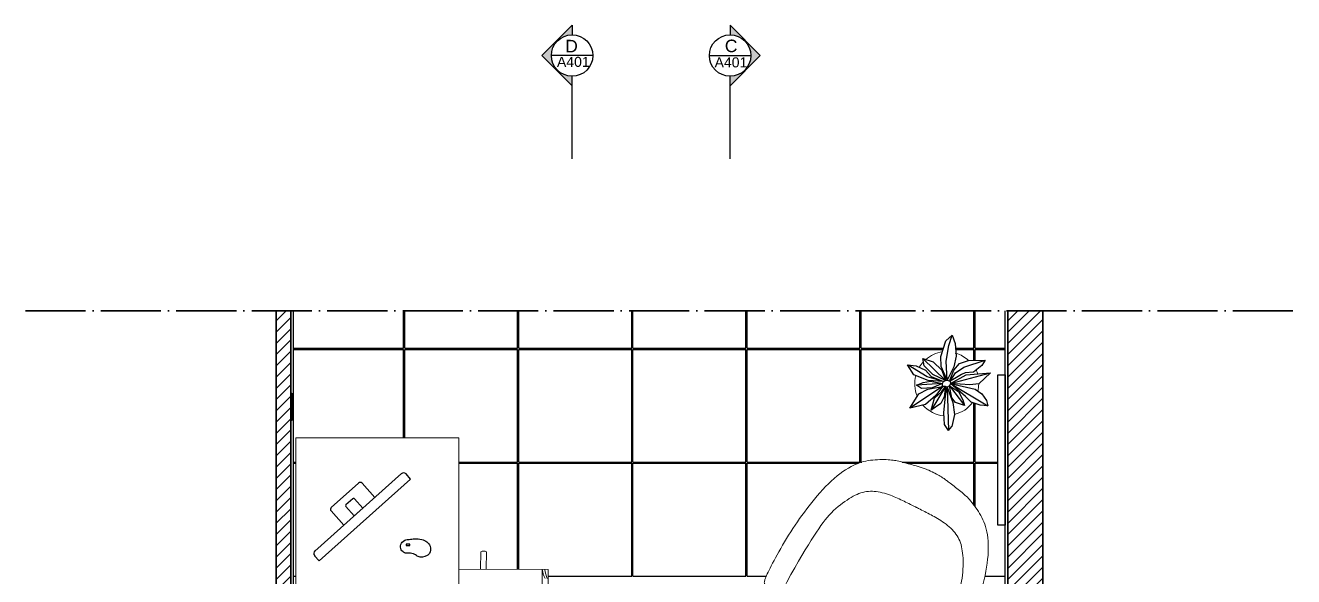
# Model space of a CAD drawing. Header units: millimetres. Extents: x 346 to 2580, y -1832 to 953.
# Drawn here: x 576 to 1082, y -1247 to -1027 of the extents above; entities that cross this region are included whole.
import ezdxf

# ---------------------------------------------------------------- set-up
doc = ezdxf.new("R2010")
doc.units = ezdxf.units.MM
doc.linetypes.add('ACAD_ISO04W100', pattern=[30, 24, -3, 0, -3])
for name, color, linetype, lineweight in [('A-DETL', 6, 'Continuous', 25), ('A-FURN', 253, 'Continuous', 18), ('A-FURN-', 253, 'Continuous', 0), ('A-SECT-PATT', 8, 'Continuous', 18), ('A-SECT-SYMB', 70, 'Continuous', 25), ('A-SECTION-LINE', 1, 'ACAD_ISO04W100', 30), ('A-WALL-FULL', 7, 'Continuous', 35)]:
    doc.layers.add(name, color=color, linetype=linetype, lineweight=lineweight)
for name, color, linetype in [('A-FLOOR', 142, 'Continuous'), ('A-FURN-1', 221, 'Continuous'), ('DETAILS', 2, 'Continuous'), ('G-ANNO-NPLT', 210, 'Continuous'), ('TREE', 84, 'Continuous')]:
    doc.layers.add(name, color=color, linetype=linetype)
doc.styles.add('ARIAL', font='arial.ttf')
pattern_1 = [(45, (101.3943, -1616.378), (-2.245064, 2.245064), [])]

# ---------------------------------------------------------------- blocks, each defined once
blk = doc.blocks.new('A$C0A122CAD')
at = {"layer": 'A-FURN', "color": 253}
for points in [[(-87.8, 66.83), (-88.46, 66.83), (-89.05, 66.82), (-89.58, 66.8), (-90.06, 66.77), (-90.48, 66.74), (-90.87, 66.71), (-91.23, 66.67), (-91.56, 66.63), (-91.87, 66.59), (-92.18, 66.55), (-92.49, 66.5), (-92.8, 66.45), (-93.13, 66.39), (-93.49, 66.32), (-93.87, 66.25), (-94.3, 66.16), (-94.77, 66.07), (-95.28, 65.97), (-95.82, 65.86), (-96.37, 65.75), (-96.93, 65.64), (-97.48, 65.52), (-98.02, 65.41), (-98.53, 65.3), (-99, 65.2), (-99.45, 65.1), (-99.87, 64.99), (-100.29, 64.88), (-100.72, 64.75), (-101.15, 64.61), (-101.61, 64.44), (-102.11, 64.25), (-102.64, 64.02), (-103.21, 63.77), (-103.81, 63.48), (-104.43, 63.18), (-105.06, 62.85), (-105.7, 62.5), (-106.34, 62.13), (-106.97, 61.74), (-107.59, 61.34), (-108.19, 60.92), (-108.79, 60.47), (-109.37, 59.99), (-109.95, 59.47), (-110.51, 58.9), (-111.08, 58.27), (-111.63, 57.58), (-112.19, 56.83), (-112.74, 56.01), (-113.28, 55.12), (-113.81, 54.18), (-114.33, 53.18), (-114.83, 52.13), (-115.3, 51.03), (-115.76, 49.88), (-116.18, 48.69), (-116.58, 47.46), (-116.95, 46.21), (-117.3, 44.93), (-117.63, 43.63), (-117.93, 42.33), (-118.22, 41.03), (-118.48, 39.74), (-118.73, 38.46), (-118.96, 37.19), (-119.18, 35.93), (-119.38, 34.68), (-119.56, 33.43), (-119.73, 32.18), (-119.88, 30.93), (-120.01, 29.67), (-120.14, 28.41), (-120.24, 27.15), (-120.34, 25.9), (-120.42, 24.67), (-120.49, 23.47), (-120.55, 22.3), (-120.6, 21.18), (-120.64, 20.11), (-120.67, 19.1), (-120.69, 18.15), (-120.71, 17.26), (-120.71, 16.44), (-120.71, 15.68), (-120.7, 14.99), (-120.69, 14.36), (-120.67, 13.8), (-120.64, 13.31), (-120.61, 12.88), (-120.57, 12.5), (-120.52, 12.18), (-120.45, 11.9), (-120.38, 11.67), (-120.3, 11.47), (-120.2, 11.3), (-120.09, 11.16), (-119.96, 11.05), (-119.81, 10.96), (-119.64, 10.88), (-119.46, 10.83), (-119.25, 10.79), (-119.01, 10.76), (-118.75, 10.74), (-118.46, 10.73), (-118.15, 10.74), (-117.82, 10.74), (-117.48, 10.76), (-117.14, 10.79), (-116.79, 10.82), (-116.44, 10.85), (-116.1, 10.9), (-115.77, 10.95), (-115.46, 11.01), (-115.17, 11.09), (-114.89, 11.19), (-114.63, 11.33), (-114.4, 11.49), (-114.19, 11.7), (-114, 11.96)], [(-88.17, 66.83), (-87.5, 66.83), (-86.91, 66.82), (-86.38, 66.8), (-85.91, 66.77), (-85.48, 66.74), (-85.1, 66.71), (-84.74, 66.67), (-84.41, 66.63), (-84.09, 66.59), (-83.79, 66.55), (-83.48, 66.5), (-83.17, 66.45), (-82.83, 66.39), (-82.48, 66.32), (-82.09, 66.25), (-81.66, 66.16), (-81.19, 66.07), (-80.68, 65.97), (-80.15, 65.86), (-79.59, 65.75), (-79.04, 65.64), (-78.48, 65.52), (-77.95, 65.41), (-77.44, 65.3), (-76.97, 65.2), (-76.52, 65.1), (-76.09, 64.99), (-75.67, 64.88), (-75.25, 64.75), (-74.81, 64.61), (-74.35, 64.44), (-73.86, 64.25), (-73.33, 64.02), (-72.76, 63.77), (-72.16, 63.48), (-71.54, 63.18), (-70.91, 62.85), (-70.27, 62.5), (-69.63, 62.13), (-69, 61.74), (-68.38, 61.34), (-67.77, 60.92), (-67.18, 60.47), (-66.6, 59.99), (-66.02, 59.47), (-65.45, 58.9), (-64.89, 58.27), (-64.33, 57.58), (-63.78, 56.83), (-63.23, 56.01), (-62.68, 55.12), (-62.15, 54.18), (-61.64, 53.18), (-61.14, 52.13), (-60.66, 51.03), (-60.21, 49.88), (-59.78, 48.69), (-59.39, 47.46), (-59.01, 46.21), (-58.66, 44.93), (-58.34, 43.63), (-58.03, 42.33), (-57.75, 41.03), (-57.48, 39.74), (-57.23, 38.46), (-57, 37.19), (-56.79, 35.93), (-56.59, 34.68), (-56.41, 33.43), (-56.24, 32.18), (-56.09, 30.93), (-55.95, 29.67), (-55.83, 28.41), (-55.72, 27.15), (-55.63, 25.9), (-55.55, 24.67), (-55.48, 23.47), (-55.42, 22.3), (-55.37, 21.18), (-55.33, 20.11), (-55.3, 19.1), (-55.27, 18.15), (-55.26, 17.26), (-55.25, 16.44), (-55.25, 15.68), (-55.26, 14.99), (-55.28, 14.36), (-55.3, 13.8), (-55.32, 13.31), (-55.36, 12.88), (-55.4, 12.5), (-55.45, 12.18), (-55.51, 11.9), (-55.58, 11.67), (-55.67, 11.47), (-55.77, 11.3), (-55.88, 11.16), (-56.01, 11.05), (-56.16, 10.96), (-56.32, 10.88), (-56.51, 10.83), (-56.72, 10.79), (-56.95, 10.76), (-57.22, 10.74), (-57.5, 10.73), (-57.81, 10.74), (-58.14, 10.74), (-58.48, 10.76), (-58.83, 10.79), (-59.18, 10.82), (-59.53, 10.85), (-59.87, 10.9), (-60.19, 10.95), (-60.5, 11.01), (-60.8, 11.09), (-61.08, 11.19), (-61.33, 11.33), (-61.57, 11.49), (-61.78, 11.7), (-61.97, 11.96)], [(-114, 11.96), (-113.97, 14.82), (-113.9, 17.51), (-113.8, 20.03), (-113.67, 22.38), (-113.51, 24.57), (-113.35, 26.6), (-113.17, 28.47), (-113, 30.19), (-112.83, 31.77), (-112.67, 33.2), (-112.51, 34.52), (-112.34, 35.74), (-112.15, 36.88), (-111.95, 37.94), (-111.72, 38.95), (-111.47, 39.92), (-111.18, 40.87), (-110.87, 41.8), (-110.52, 42.7), (-110.16, 43.57), (-109.78, 44.41), (-109.39, 45.22), (-108.99, 45.99), (-108.58, 46.72), (-108.18, 47.4), (-107.78, 48.05), (-107.37, 48.65), (-106.96, 49.22), (-106.54, 49.75), (-106.1, 50.25), (-105.66, 50.71), (-105.2, 51.13), (-104.72, 51.53), (-104.23, 51.89), (-103.72, 52.22), (-103.18, 52.52), (-102.63, 52.8), (-102.06, 53.05), (-101.47, 53.27), (-100.86, 53.47), (-100.23, 53.65), (-99.59, 53.8), (-98.94, 53.94), (-98.28, 54.05), (-97.62, 54.15), (-96.96, 54.23), (-96.32, 54.3), (-95.69, 54.35), (-95.08, 54.39), (-94.48, 54.42), (-93.91, 54.44), (-93.34, 54.46), (-92.77, 54.47), (-92.21, 54.47), (-91.65, 54.48), (-91.09, 54.48), (-90.52, 54.48), (-89.96, 54.48), (-89.42, 54.48), (-88.94, 54.49), (-88.51, 54.49), (-88.17, 54.48), (-87.93, 54.48), (-87.8, 54.47)], [(-61.97, 11.96), (-61.99, 14.82), (-62.06, 17.51), (-62.17, 20.03), (-62.3, 22.38), (-62.45, 24.57), (-62.62, 26.6), (-62.79, 28.47), (-62.97, 30.19), (-63.13, 31.77), (-63.29, 33.2), (-63.46, 34.52), (-63.63, 35.74), (-63.81, 36.88), (-64.02, 37.94), (-64.24, 38.95), (-64.5, 39.92), (-64.78, 40.87), (-65.1, 41.8), (-65.44, 42.7), (-65.81, 43.57), (-66.19, 44.41), (-66.58, 45.22), (-66.98, 45.99), (-67.38, 46.72), (-67.78, 47.4), (-68.19, 48.05), (-68.6, 48.65), (-69.01, 49.22), (-69.43, 49.75), (-69.86, 50.25), (-70.31, 50.71), (-70.77, 51.13), (-71.24, 51.53), (-71.74, 51.89), (-72.25, 52.22), (-72.78, 52.52), (-73.33, 52.8), (-73.9, 53.05), (-74.49, 53.27), (-75.1, 53.47), (-75.73, 53.65), (-76.38, 53.8), (-77.03, 53.94), (-77.69, 54.05), (-78.35, 54.15), (-79.01, 54.23), (-79.65, 54.3), (-80.28, 54.35), (-80.89, 54.39), (-81.48, 54.42), (-82.06, 54.44), (-82.63, 54.46), (-83.19, 54.47), (-83.75, 54.47), (-84.32, 54.48), (-84.88, 54.48), (-85.45, 54.48), (-86.01, 54.48), (-86.54, 54.48), (-87.03, 54.49), (-87.45, 54.49), (-87.8, 54.48), (-88.04, 54.48), (-88.17, 54.47)], [(-118.31, 10.73), (-106.82, 9.68), (-97.16, 8.49), (-89.58, 8.12), (-87.98, 8.1)], [(-57.66, 10.73), (-69.15, 9.68), (-78.81, 8.49), (-86.39, 8.12), (-87.98, 8.1)]]:
    blk.add_lwpolyline(points, dxfattribs=at)
blk = doc.blocks.new('spina elettrica')
at = {"layer": 'A-DETL'}
for p, q in [((580.22, 255.35), (580.72, 255.35)), ((580.22, 255.35), (580.22, 244.35)), ((580.72, 255.35), (580.72, 244.35)), ((580.72, 254.35), (580.92, 254.35)), ((580.92, 254.35), (580.92, 245.35)), ((580.72, 244.35), (580.22, 244.35)), ((580.92, 245.35), (580.72, 245.35))]:
    blk.add_line(p, q, dxfattribs=at)

msp = doc.modelspace()

# ---------------------------------------------------------------- hatches: boundary and pattern name
at = {"layer": 'A-SECT-PATT'}
h = msp.add_hatch(dxfattribs=at)
h.set_pattern_fill('ANSI31', color=256)
h.set_pattern_definition(pattern_1)
h.paths.add_polyline_path([(675.76, -1429.15), (661.76, -1429.15), (661.76, -1443.44), (762.25, -1443.44), (762.25, -1429.15), (681.61, -1429.15), (681.61, -1141.26), (675.76, -1141.26)])
h = msp.add_hatch(dxfattribs=at)
h.set_pattern_fill('ANSI31', color=256)
h.set_pattern_definition(pattern_1)
h.paths.add_polyline_path([(981.61, -1141.26), (967.61, -1141.26), (967.61, -1429.15), (846.92, -1429.15), (846.95, -1443.44), (981.61, -1443.44)])
at = {"layer": 'A-SECT-SYMB'}
h = msp.add_hatch(dxfattribs=at)
h.set_pattern_fill('ANGLE', color=256, scale=0.01375)
h.set_pattern_definition([(360, (757.97064, -1146.20947), (4e-11, 0.09604375), [0.06985, -0.02619375]), (90, (757.97064, -1146.20947), (-0.09604375, 4e-11), [0.06985, -0.02619375])])
h.paths.add_polyline_path([(793.83, -1051.41), (793.83, -1047.61, -0.414214), (785.56, -1039.34, -0.414214), (793.83, -1031.08), (793.83, -1027.27), (781.76, -1039.34)])
h = msp.add_hatch(dxfattribs=at)
h.set_pattern_fill('ANGLE', color=256, scale=0.01375)
h.set_pattern_definition([(360, (823.5463, -1146.20947), (4e-11, 0.09604375), [0.06985, -0.02619375]), (90, (823.5463, -1146.20947), (-0.09604375, 4e-11), [0.06985, -0.02619375])])
h.paths.add_polyline_path([(856.84, -1051.41), (856.84, -1047.61, 0.414214), (865.1, -1039.34, 0.414214), (856.84, -1031.08), (856.84, -1027.27), (868.9, -1039.34)])

# ---------------------------------------------------------------- linework, layer by layer
at = {"layer": 'A-DETL'}
for p, q in [((682.61, -1141.26), (682.61, -1381.15)), ((966.61, -1316.68), (966.61, -1141.26))]:
    msp.add_line(p, q, dxfattribs=at)
at = {"layer": 'A-FLOOR'}
for p, q in [((726.61, -1156.15), (726.61, -1141.26)), ((727.11, -1156.15), (727.11, -1141.26)), ((772.11, -1156.15), (772.11, -1141.26)), ((772.61, -1156.15), (772.61, -1141.26)), ((817.61, -1156.15), (817.61, -1141.26)), ((818.11, -1156.15), (818.11, -1141.26)), ((863.11, -1156.15), (863.11, -1141.26)), ((863.61, -1156.15), (863.61, -1141.26)), ((908.61, -1156.15), (908.61, -1141.26)), ((909.11, -1156.15), (909.11, -1141.26)), ((954.11, -1156.15), (954.11, -1141.26)), ((954.61, -1156.15), (954.61, -1141.26)), ((682.61, -1156.15), (726.61, -1156.15)), ((682.61, -1156.65), (726.61, -1156.65)), ((726.61, -1192.01), (726.61, -1156.65)), ((727.11, -1156.15), (772.11, -1156.15)), ((727.11, -1156.65), (772.11, -1156.65)), ((727.11, -1192.01), (727.11, -1156.65)), ((772.11, -1201.65), (772.11, -1156.65)), ((772.61, -1156.15), (817.61, -1156.15)), ((772.61, -1156.65), (817.61, -1156.65)), ((772.61, -1201.65), (772.61, -1156.65)), ((817.61, -1201.65), (817.61, -1156.65)), ((818.11, -1156.15), (863.11, -1156.15)), ((818.11, -1156.65), (863.11, -1156.65)), ((818.11, -1201.65), (818.11, -1156.65)), ((863.11, -1201.65), (863.11, -1156.65)), ((863.61, -1156.15), (908.61, -1156.15)), ((863.61, -1156.65), (908.61, -1156.65)), ((863.61, -1201.65), (863.61, -1156.65)), ((908.61, -1201.65), (908.61, -1156.65)), ((909.11, -1156.15), (941.96, -1156.15)), ((909.11, -1156.65), (941.8, -1156.65)), ((909.11, -1201.65), (909.11, -1156.65)), ((946.72, -1156.15), (954.11, -1156.15)), ((946.76, -1156.65), (954.11, -1156.65)), ((954.11, -1161.02), (954.11, -1156.65)), ((954.61, -1156.15), (966.61, -1156.15)), ((954.61, -1156.65), (966.61, -1156.65)), ((954.61, -1161.01), (954.61, -1156.65)), ((954.11, -1201.65), (954.11, -1178.08)), ((954.61, -1201.65), (954.61, -1178.25)), ((682.61, -1201.65), (683.61, -1201.65)), ((682.61, -1202.15), (683.61, -1202.15)), ((748.61, -1201.65), (772.11, -1201.65)), ((748.61, -1202.15), (772.11, -1202.15)), ((772.11, -1244.44), (772.11, -1202.15)), ((772.61, -1201.65), (817.61, -1201.65)), ((772.61, -1202.15), (817.61, -1202.15)), ((772.61, -1244.44), (772.61, -1202.15)), ((817.61, -1247.15), (817.61, -1202.15)), ((818.11, -1201.65), (863.11, -1201.65)), ((818.11, -1202.15), (863.11, -1202.15)), ((818.11, -1247.15), (818.11, -1202.15)), ((863.11, -1247.15), (863.11, -1202.15)), ((863.61, -1201.65), (908.61, -1201.65)), ((863.61, -1202.15), (907.89, -1202.15)), ((863.61, -1247.15), (863.61, -1202.15)), ((909.11, -1201.65), (909.37, -1201.65)), ((925.45, -1201.65), (954.11, -1201.65)), ((927.34, -1202.15), (954.11, -1202.15)), ((954.11, -1218.88), (954.11, -1202.15)), ((954.61, -1201.65), (963.61, -1201.65)), ((954.61, -1202.15), (963.61, -1202.15)), ((954.61, -1219.56), (954.61, -1202.15)), ((682.61, -1247.15), (683.61, -1247.15)), ((784.32, -1247.15), (817.61, -1247.15)), ((818.11, -1247.15), (863.11, -1247.15)), ((863.61, -1247.15), (871.3, -1247.15)), ((958.47, -1247.15), (966.61, -1247.15))]:
    msp.add_line(p, q, dxfattribs=at)
at = {"layer": 'A-FURN'}
for p, q in [((757.43, -1237.51), (757.33, -1244.38)), ((759.61, -1244.39), (759.7, -1237.55))]:
    msp.add_line(p, q, dxfattribs=at)
for points in [[(748.61, -1244.35), (784.32, -1244.49), (784.22, -1285.37), (748.61, -1285.28)], [(781.7, -1285.36), (781.93, -1244.48)]]:
    msp.add_lwpolyline(points, dxfattribs=at)
for centre, radius, start, end in [((943.37, -1170.36), 12.86, 98.3326, 131.3326), ((943.37, -1170.36), 12.64, 47.4717, 73.4717), ((943.37, -1170.36), 12.87, 137.2259, 149.2259), ((943.37, -1170.36), 12.87, 165.5476, 202.5476), ((943.37, -1170.36), 12.82, 17.7994, 23.7994), ((943.37, -1170.36), 12.62, 346.4589, 359.4589), ((943.37, -1170.36), 12.64, 283.8243, 323.8243), ((943.37, -1170.36), 12.88, 221.5623, 264.5623), ((758.54, -1239.28), 2.09, 56.0715, 122.3005), ((793, -1243.09), 11.15, 187.0163, 207.1798), ((793.43, -1243.91), 10.44, 183.1357, 204.2514)]:
    msp.add_arc(centre, radius, start, end, dxfattribs=at)
at = {"layer": 'A-FURN-'}
msp.add_lwpolyline([(748.61, -1332.01), (748.61, -1192.01), (683.61, -1192.01), (683.61, -1332.01), (748.61, -1332.01)], dxfattribs=at)
at = {"layer": 'A-FURN-1'}
for p, q in [((729.44, -1208.48), (693.01, -1241.1)), ((729.44, -1208.48), (727.59, -1206.4)), ((691.15, -1239.02), (693.01, -1241.1))]:
    msp.add_line(p, q, dxfattribs=at)
for points in [[(725.75, -1206.26), (691.22, -1237.18)], [(708.65, -1210.03), (697.78, -1219.75)], [(715.13, -1215.77), (710.06, -1210.1)], [(703.57, -1219.42), (706.9, -1223.14), (710.36, -1220.04), (707.03, -1216.32)], [(706.32, -1216.29), (703.61, -1218.71)], [(697.71, -1221.16), (702.78, -1226.83)], [(727.61, -1234.54), (727.61, -1234.84)], [(729.01, -1234.44), (727.71, -1234.44)], [(727.71, -1234.94), (729.01, -1234.94)], [(729.11, -1234.84), (729.11, -1234.54)]]:
    msp.add_lwpolyline(points, dxfattribs=at)
for centre, radius, start, end in [((726.59, -1207.27), 1.32, 41.2637, 133.7309), ((709.31, -1210.77), 1, 41.8418, 131.8418), ((703.94, -1219.09), 0.5, 131.8418, 221.8418), ((706.66, -1216.66), 0.5, 41.8418, 131.8418), ((698.45, -1220.5), 1, 131.8418, 221.8418), ((692.13, -1238.13), 1.32, 129.9527, 222.4199), ((727.71, -1234.54), 0.1, 90, 180), ((727.71, -1234.84), 0.1, 180, 270), ((729.01, -1234.54), 0.1, 0, 90), ((729.01, -1234.84), 0.1, 270, 0)]:
    msp.add_arc(centre, radius, start, end, dxfattribs=at)
msp.add_spline([(725.67, -1236.73), (726.96, -1237.88), (728.71, -1238.02), (731.05, -1238.53), (732.4, -1239.37), (736, -1238.93), (736.92, -1238.16), (737.16, -1235.26), (735.93, -1233.48), (733.87, -1232.56), (730.97, -1232.32), (728.9, -1232.5), (727.1, -1232.88), (725.5, -1234.54), (725.67, -1236.73)], degree=3, dxfattribs=at)
at = {"layer": 'A-SECT-SYMB'}
for p, q in [((781.76, -1039.34), (793.83, -1027.27)), ((793.83, -1027.27), (793.83, -1031.08)), ((868.9, -1039.34), (856.84, -1027.27)), ((856.84, -1027.27), (856.84, -1031.08)), ((793.83, -1051.41), (781.76, -1039.34)), ((802.08, -1039.34), (785.57, -1039.34)), ((848.59, -1039.34), (865.09, -1039.34)), ((856.84, -1051.41), (868.9, -1039.34)), ((793.83, -1080.61), (793.83, -1047.61)), ((856.84, -1080.61), (856.84, -1047.61))]:
    msp.add_line(p, q, dxfattribs=at)
for centre in [(793.83, -1039.34), (856.84, -1039.34)]:
    msp.add_circle(centre, 8.27, dxfattribs=at)
at = {"layer": 'A-SECTION-LINE'}
msp.add_line((575.76, -1141.26), (1081.61, -1141.26), dxfattribs=at)
at = {"layer": 'A-WALL-FULL'}
for p, q in [((675.76, -1141.26), (675.76, -1429.15)), ((681.61, -1429.15), (681.61, -1141.26)), ((967.61, -1429.15), (967.61, -1141.26)), ((981.61, -1141.26), (981.61, -1443.44))]:
    msp.add_line(p, q, dxfattribs=at)
at = {"layer": 'DETAILS'}
for p, q in [((940.86, -1159.56), (942.92, -1153.2)), ((942.92, -1153.2), (945.36, -1151.02)), ((944.14, -1155.13), (945.36, -1151.02)), ((945.36, -1151.02), (946.58, -1154.29)), ((942.98, -1161.36), (944.14, -1155.13)), ((946.58, -1154.29), (946.96, -1159.43)), ((930.13, -1166.82), (927.63, -1162.84)), ((927.63, -1162.84), (931.03, -1163.29)), ((935.47, -1167.59), (927.88, -1162.97)), ((931.03, -1163.29), (934.82, -1164.89)), ((934.31, -1163.29), (933.67, -1160.33)), ((933.67, -1160.33), (937.78, -1161.62)), ((942.72, -1169.13), (933.67, -1160.33)), ((937.71, -1166.69), (934.31, -1163.29)), ((937.78, -1161.62), (941.25, -1164.96)), ((940.99, -1163.55), (940.86, -1159.56)), ((943.43, -1168.94), (942.98, -1161.36)), ((946.96, -1159.43), (946.13, -1163.67)), ((946.13, -1164.89), (948.38, -1162.33)), ((948.38, -1162.33), (951.91, -1161.04)), ((950.11, -1163.74), (958.53, -1160.98)), ((951.91, -1161.04), (958.53, -1160.98)), ((957.31, -1163.1), (953.97, -1165.73)), ((958.53, -1160.98), (957.31, -1163.1)), ((935.85, -1169.13), (930.13, -1166.82)), ((934.82, -1164.89), (937.07, -1167.46)), ((942.02, -1169.52), (935.47, -1167.59)), ((937.07, -1167.46), (942.02, -1169.52)), ((942.72, -1169.13), (937.71, -1166.69)), ((943.43, -1168.94), (940.99, -1163.55)), ((941.25, -1164.96), (942.72, -1169.13)), ((946.13, -1163.67), (943.43, -1168.94)), ((944.59, -1168.68), (946.13, -1164.89)), ((944.65, -1169.39), (946.77, -1166.05)), ((947.16, -1167.85), (944.65, -1169.39)), ((944.78, -1170.23), (960.71, -1166.05)), ((944.78, -1170.23), (951.01, -1166.82)), ((946.77, -1166.05), (950.11, -1163.74)), ((949.08, -1166.63), (947.16, -1167.85)), ((950.56, -1165.99), (949.08, -1166.63)), ((953.97, -1165.73), (950.56, -1165.99)), ((951.01, -1166.82), (960.71, -1166.05)), ((960.71, -1166.05), (956.02, -1170.36)), ((941.5, -1171.45), (928.59, -1180.18)), ((931.16, -1170.93), (933.86, -1169.84)), ((941.5, -1170.29), (931.16, -1170.93)), ((933.22, -1172.22), (931.16, -1170.93)), ((932.06, -1174.34), (935.72, -1172.54)), ((937.46, -1172.03), (933.22, -1172.22)), ((933.86, -1169.84), (936.81, -1169.39)), ((935.72, -1172.54), (941.5, -1171.45)), ((942.02, -1169.52), (935.85, -1169.13)), ((936.81, -1169.39), (941.5, -1170.29)), ((942.79, -1171.51), (937.01, -1180.95)), ((941.5, -1170.29), (937.46, -1172.03)), ((938.42, -1176.07), (941.31, -1173.5)), ((941.5, -1171.45), (938.87, -1175.11)), ((941.31, -1173.5), (942.79, -1171.51)), ((942.79, -1171.51), (942.27, -1175.62)), ((942.79, -1175.37), (943.43, -1171.7)), ((943.43, -1171.7), (943.94, -1189.05)), ((943.43, -1171.77), (945.68, -1177.81)), ((944.39, -1171.19), (947.99, -1173.44)), ((945.23, -1176.01), (944.39, -1171.19)), ((944.39, -1171.19), (950.37, -1179.09)), ((944.65, -1169.39), (944.59, -1168.68)), ((952.42, -1170.8), (944.78, -1170.23)), ((944.78, -1170.23), (954.54, -1172.54)), ((950.75, -1175.49), (944.78, -1170.23)), ((944.78, -1170.23), (959.68, -1179.22)), ((947.99, -1173.44), (949.66, -1176.78)), ((956.02, -1170.36), (952.42, -1170.8)), ((954.54, -1172.54), (957.31, -1174.47)), ((928.59, -1180.18), (932.06, -1174.34)), ((938.87, -1175.11), (934.76, -1178.64)), ((937.01, -1180.95), (938.42, -1176.07)), ((940.86, -1178.26), (937.01, -1180.95)), ((942.27, -1175.62), (940.86, -1178.26)), ((942.15, -1181.92), (942.79, -1175.37)), ((946.77, -1177.87), (945.23, -1176.01)), ((945.68, -1177.81), (946.39, -1182.63)), ((950.37, -1179.09), (946.77, -1177.87)), ((949.66, -1176.78), (950.37, -1179.09)), ((952.94, -1177.68), (950.75, -1175.49)), ((956.54, -1178.9), (952.94, -1177.68)), ((957.31, -1174.47), (959.11, -1177.04)), ((959.11, -1177.04), (959.68, -1179.22)), ((934.76, -1178.64), (928.59, -1180.18)), ((942.34, -1186.61), (942.15, -1181.92)), ((946.39, -1182.63), (945.29, -1187.44)), ((959.68, -1179.22), (956.54, -1178.9)), ((943.94, -1189.05), (942.34, -1186.61)), ((943.94, -1189.05), (945.3, -1187.43))]:
    msp.add_line(p, q, dxfattribs=at)
msp.add_lwpolyline([(942.72, -1169.13), (943.43, -1168.94), (944.65, -1169.39), (944.78, -1170.23), (944.39, -1171.19), (943.43, -1171.77), (942.79, -1171.51), (941.5, -1171.45), (941.5, -1170.29), (942.02, -1169.52), (942.72, -1169.13)], dxfattribs=at)
at = {"layer": 'G-ANNO-NPLT'}
msp.add_lwpolyline([(963.61, -1226.79), (963.61, -1166.79), (965.61, -1166.79), (966.61, -1166.79), (966.61, -1226.79), (963.61, -1226.79)], dxfattribs=at)
at = {"layer": 'TREE'}
for p, q in [((946.96, -1158.24), (946.77, -1158.17)), ((932.31, -1163.77), (932.25, -1163.84)), ((955.1, -1165.18), (954.97, -1164.99)), ((955.99, -1170.47), (955.99, -1170.35))]:
    msp.add_line(p, q, dxfattribs=at)

# ---------------------------------------------------------------- block references
at = {"layer": 'A-DETL'}
msp.add_blockref('spina elettrica', (101.39, -1429.44), dxfattribs=at)
at = {"layer": 'A-FURN-', "color": 7, "xscale": 1.255889411065302, "yscale": 1.255889411065302, "zscale": 1.255889411065302, "rotation": 333.3767615635218}
msp.add_blockref('A$C0A122CAD', (999.1, -1330.36), dxfattribs=at)

# ---------------------------------------------------------------- texts
at = {"layer": 'A-SECT-SYMB', "char_height": 5, "style": 'ARIAL'}
for s, insert, attachment_point, rotation in [('D', (796.12, -1038.06), 9, 360), ('C', (854.74, -1038.06), 7, 0)]:
    msp.add_mtext_dynamic_manual_height_columns(s, width=316.7405, gutter_width=12.5, heights=[0], dxfattribs=dict(at, insert=insert, attachment_point=attachment_point, rotation=rotation))
at = {"layer": 'A-SECT-SYMB', "char_height": 4, "attachment_point": 1, "style": 'ARIAL'}
for insert in [(787.79, -1039.85), (850.66, -1040.06)]:
    msp.add_mtext_dynamic_manual_height_columns('A401', width=46.4642, gutter_width=2.5, heights=[0], dxfattribs=dict(at, insert=insert))

doc.saveas('drawing.dxf')
